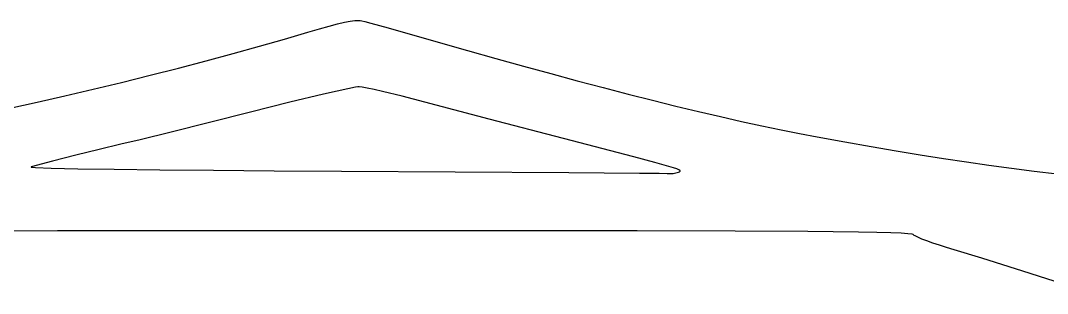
# Model space of a CAD drawing. Extents: x 45 to 6096, y -5796 to 395.
# Drawn here: x 829 to 2196, y -406 to -43 of the extents above; entities that cross this region are included whole.
import ezdxf

# ---------------------------------------------------------------- set-up
doc = ezdxf.new("R2010")
doc.units = 0

msp = doc.modelspace()

# ---------------------------------------------------------------- linework, layer by layer
at = {"layer": 'Layer 1'}
for p, q in [((1211.4425, -58.651965), (1226.557865, -54.162311)), ((1226.557865, -54.162311), (1239.57103, -50.491217)), ((1239.57103, -50.491217), (1250.649427, -47.601475)), ((1250.649427, -47.601475), (1259.960488, -45.455878)), ((1259.960488, -45.455878), (1267.671644, -44.017216)), ((1267.671644, -44.017216), (1273.950327, -43.248282)), ((1273.950327, -43.248282), (1278.963968, -43.111868)), ((1278.963968, -43.111868), (1281.048721, -43.269228)), ((1281.048721, -43.269228), (1282.88, -43.570765)), ((1282.88, -43.570765), (1287.295236, -44.553649)), ((1287.295236, -44.553649), (1294.910279, -46.52252)), ((1294.910279, -46.52252), (1318.102681, -52.897323)), ((1318.102681, -52.897323), (1384.877, -71.748865)), ((1146.865104, -77.433111), (1180.101997, -67.936444)), ((1180.101997, -67.936444), (1211.4425, -58.651965)), ((1112.04924, -87.065807), (1146.865104, -77.433111)), ((1384.877, -71.748865), (1423.548509, -82.8633)), ((1075.971828, -96.758376), (1112.04924, -87.065807)), ((1423.548509, -82.8633), (1461.407869, -93.58008)), ((1461.407869, -93.58008), (1498.424267, -103.892229)), ((1001.302045, -116.018501), (1038.950289, -106.43466)), ((1038.950289, -106.43466), (1075.971828, -96.758376)), ((1498.424267, -103.892229), (1534.566891, -113.792771)), ((963.344516, -125.433743), (1001.302045, -116.018501)), ((1534.566891, -113.792771), (1569.804926, -123.274732)), ((887.771292, -143.453798), (925.395125, -134.604228)), ((925.395125, -134.604228), (963.344516, -125.433743)), ((1264.669559, -133.926408), (1250.343313, -137.033977)), ((1274.661195, -131.962956), (1264.669559, -133.926408)), ((1277.84259, -131.452424), (1274.661195, -131.962956)), ((1279.7136, -131.2785), (1277.84259, -131.452424)), ((1283.709487, -131.709481), (1279.7136, -131.2785)), ((1290.39823, -132.940414), (1283.709487, -131.709481)), ((1299.42171, -134.87828), (1290.39823, -132.940414)), ((1310.421812, -137.430062), (1299.42171, -134.87828)), ((1569.804926, -123.274732), (1604.107561, -132.331135)), ((1604.107561, -132.331135), (1637.443981, -140.955004)), ((850.790439, -151.906296), (887.771292, -143.453798)), ((1232.287075, -141.150787), (1187.403103, -151.872623)), ((1250.343313, -137.033977), (1232.287075, -141.150787)), ((1336.919414, -144.003305), (1310.421812, -137.430062)), ((1367.0261, -151.916), (1336.919414, -144.003305)), ((1637.443981, -140.955004), (1669.783375, -149.139365)), ((1669.783375, -149.139365), (1701.094929, -156.877241)), ((814.769988, -159.885565), (850.790439, -151.906296)), ((1187.403103, -151.872623), (1134.8546, -165.0129)), ((1452.453562, -174.48825), (1367.0261, -151.916)), ((1701.094929, -156.877241), (1731.34783, -164.161658)), ((1134.8546, -165.0129), (1080.141584, -178.909716)), ((1551.5731, -200.3347), (1452.453562, -174.48825)), ((1731.34783, -164.161658), (1760.511265, -170.985639)), ((1760.511265, -170.985639), (1788.554422, -177.342209)), ((1788.554422, -177.342209), (1815.446487, -183.224392)), ((1080.141584, -178.909716), (1029.335225, -191.653125)), ((1815.446487, -183.224392), (1841.156646, -188.625213)), ((1841.156646, -188.625213), (1865.654089, -193.537696)), ((988.128303, -201.792047), (962.2136, -207.8754)), ((1029.335225, -191.653125), (988.128303, -201.792047)), ((1644.987626, -224.637093), (1551.5731, -200.3347)), ((1865.654089, -193.537696), (1888.908, -197.954865)), ((1888.908, -197.954865), (1925.802991, -204.616866)), ((1925.802991, -204.616866), (1960.788801, -210.788198)), ((933.508366, -214.59747), (902.2359, -222.361337)), ((962.2136, -207.8754), (933.508366, -214.59747)), ((1960.788801, -210.788198), (1994.170062, -216.508395)), ((1994.170062, -216.508395), (2026.251406, -221.816988)), ((871.186784, -230.422861), (843.1516, -238.0379)), ((902.2359, -222.361337), (871.186784, -230.422861)), ((1673.240188, -232.153689), (1644.987626, -224.637093)), ((1691.670086, -237.293686), (1673.240188, -232.153689)), ((2026.251406, -221.816988), (2057.337465, -226.753511)), ((2057.337465, -226.753511), (2087.732871, -231.357495)), ((2087.732871, -231.357495), (2117.742255, -235.668473)), ((843.1516, -238.0379), (842.947155, -238.131202)), ((842.947155, -238.131202), (843.001996, -238.22505)), ((843.001996, -238.22505), (843.880235, -238.414234)), ((843.880235, -238.414234), (848.645828, -238.797545)), ((848.645828, -238.797545), (869.69258, -239.575793)), ((869.69258, -239.575793), (905.101241, -240.354041)), ((905.101241, -240.354041), (953.681194, -241.113685)), ((953.681194, -241.113685), (1014.241822, -241.836121)), ((1014.241822, -241.836121), (1085.59251, -242.502747)), ((1085.59251, -242.502747), (1166.542642, -243.094957)), ((1166.542642, -243.094957), (1255.9016, -243.59415)), ((1255.9016, -243.59415), (1558.468975, -245.330476)), ((1558.468975, -245.330476), (1652.435272, -246.105624)), ((1697.782897, -239.139601), (1691.670086, -237.293686)), ((1697.275725, -246.521102), (1701.176278, -245.820369)), ((1702.137674, -240.591935), (1697.782897, -239.139601)), ((1701.176278, -245.820369), (1702.891686, -245.342102)), ((1704.966961, -241.717544), (1702.137674, -240.591935)), ((1702.891686, -245.342102), (1704.3699, -244.78477)), ((1704.3699, -244.78477), (1704.3701, -244.7847)), ((1704.3701, -244.7847), (1705.680098, -244.289867)), ((1706.503303, -242.583286), (1704.966961, -241.717544)), ((1705.680098, -244.289867), (1706.627328, -243.802591)), ((1706.85929, -242.939599), (1706.503303, -242.583286)), ((1706.627328, -243.802591), (1706.892234, -243.540894)), ((1706.979244, -243.256016), (1706.85929, -242.939599)), ((1706.892234, -243.540894), (1706.979244, -243.256016)), ((2117.742255, -235.668473), (2147.67025, -239.725978)), ((2147.67025, -239.725978), (2177.821487, -243.569541)), ((2177.821487, -243.569541), (2208.500598, -247.238696)), ((1652.435272, -246.105624), (1678.887059, -246.453665)), ((1678.887059, -246.453665), (1689.2886, -246.76915)), ((1689.2886, -246.76915), (1693.151934, -246.849765)), ((1693.151934, -246.849765), (1697.275725, -246.521102)), ((878.061878, -323.175804), (746.510986, -323.494389)), ((1050.605638, -323.015348), (878.061878, -323.175804)), ((1269.7838, -322.971165), (1050.605638, -323.015348)), ((1649.648803, -323.169603), (1269.7838, -322.971165)), ((1779.940766, -323.47346), (1649.648803, -323.169603)), ((1876.555724, -323.963353), (1779.940766, -323.47346)), ((1944.056191, -324.676487), (1876.555724, -323.963353)), ((1968.314277, -325.128398), (1944.056191, -324.676487)), ((1987.004683, -325.650071), (1968.314277, -325.128398)), ((2000.697724, -326.246159), (1987.004683, -325.650071)), ((2009.963714, -326.921311), (2000.697724, -326.246159)), ((2015.372968, -327.68018), (2009.963714, -326.921311)), ((2016.809542, -328.092461), (2015.372968, -327.68018)), ((2017.4958, -328.527415), (2016.809542, -328.092461)), ((2018.193537, -329.120899), (2017.4958, -328.527415)), ((2019.375544, -329.852164), (2018.193537, -329.120899)), ((2023.083073, -331.683851), (2019.375544, -329.852164)), ((2028.399801, -333.934111), (2023.083073, -331.683851)), ((2035.107138, -336.514578), (2028.399801, -333.934111)), ((2042.986494, -339.336887), (2035.107138, -336.514578)), ((2051.819283, -342.312673), (2042.986494, -339.336887)), ((2061.386914, -345.353571), (2051.819283, -342.312673)), ((2071.4708, -348.371215), (2061.386914, -345.353571)), ((2108.330956, -359.533187), (2071.4708, -348.371215)), ((2162.75255, -376.64834), (2108.330956, -359.533187)), ((2255.869269, -406.413931), (2162.75255, -376.64834))]:
    msp.add_line(p, q, dxfattribs=at)

doc.saveas('drawing.dxf')
